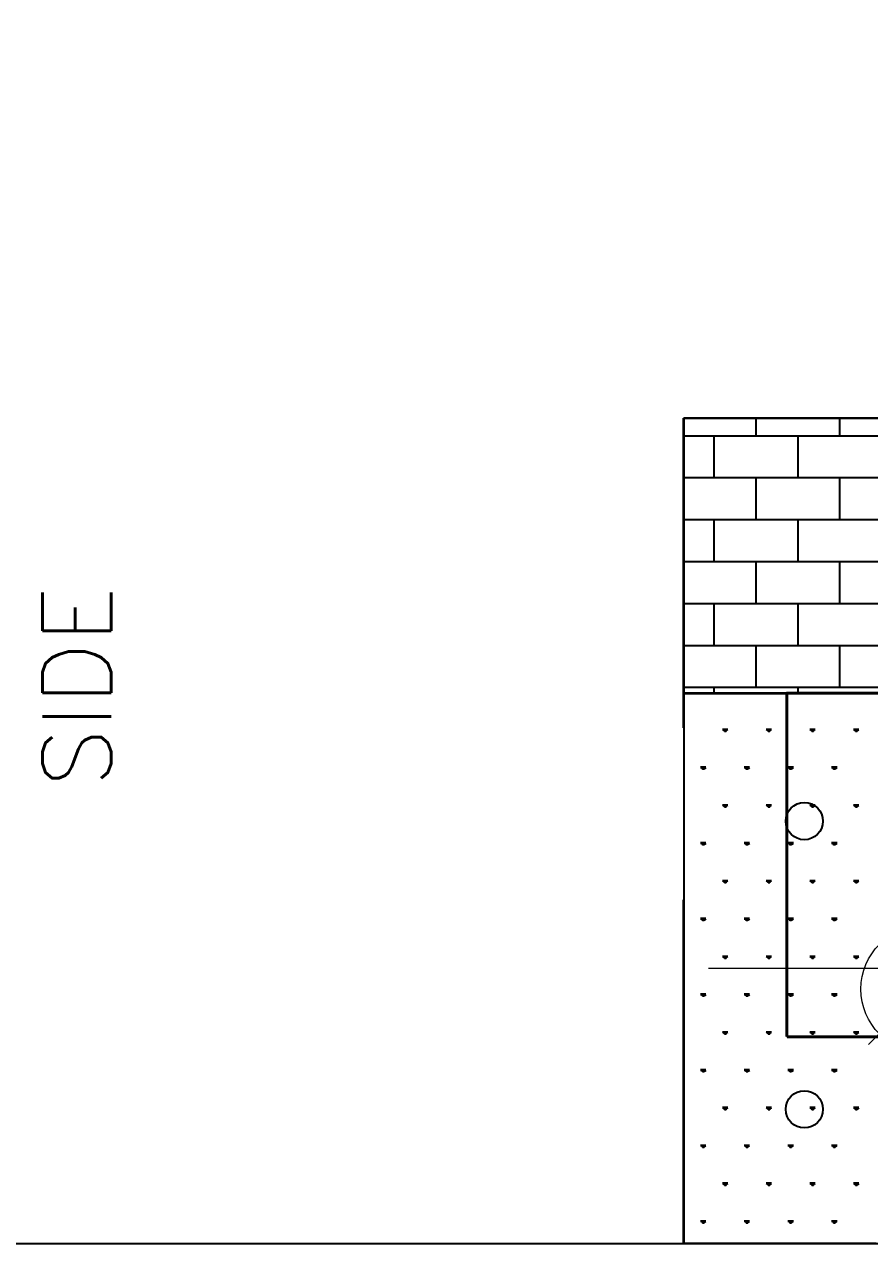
# Model space of a CAD drawing. Header units: metres. Extents: x 529982 to 530436, y 2674144 to 2674502.
# Drawn here: x 530206.015 to 530207.244, y 2674282.773 to 2674284.546 of the extents above; entities that cross this region are included whole.
import ezdxf

# ---------------------------------------------------------------- set-up
doc = ezdxf.new("R2010")
doc.units = ezdxf.units.M
doc.linetypes.add('CENTER', pattern=[2, 1.25, -0.25, 0.25, -0.25])
doc.linetypes.add('HIDDEN', pattern=[0.375, 0.25, -0.125])
doc.layers.add('IDT', color=7, linetype='Continuous')
doc.styles.add('RomanS', font='romans.shx')
doc.linetypes.add('FOUNDATION LAYOUT$0$FENCELINE1', pattern='A,6.35,-2.54,[133,ltypeshp.shx,S=2.54,R=0,X=-2.54,Y=0],-2.54,25.4', length=36.83)

# ---------------------------------------------------------------- blocks, each defined once
blk = doc.blocks.new('IDT')
at = {"layer": 'IDT', "color": 8}
for p, q in [((24.9053, 22.4854), (24.5553, 22.4854)), ((24.9053, 21.6854), (24.9053, 22.4854)), ((23.556, 22.1846), (24.756, 22.1846)), ((23.556, 22.1846), (24.756, 22.1846)), ((24.756, 22.1846), (24.756, 21.6846)), ((24.756, 22.1846), (24.756, 21.6846)), ((24.9053, 21.6854), (23.4053, 21.6854)), ((23.556, 21.6846), (24.756, 21.6846)), ((23.556, 21.6846), (24.756, 21.6846)), ((24.5553, 21.6854), (24.9053, 21.6854)), ((24.9053, 21.2854), (24.9053, 21.6854)), ((23.4053, 21.2854), (24.9053, 21.2854))]:
    blk.add_line(p, q, dxfattribs=at)
at = {"layer": 'IDT', "color": 8, "linetype": 'HIDDEN', "ltscale": 2}
for p, q in [((24.6261, 22.4856), (24.906, 22.4856)), ((24.6261, 22.4856), (24.906, 22.4856)), ((24.906, 22.4856), (24.906, 21.6856)), ((24.906, 22.4856), (24.906, 21.6856)), ((24.906, 21.6856), (23.406, 21.6856)), ((24.906, 21.6856), (23.406, 21.6856)), ((24.906, 21.6856), (24.906, 21.2856)), ((24.906, 21.6856), (24.906, 21.2856)), ((24.906, 21.2856), (23.406, 21.2856)), ((24.906, 21.2856), (23.406, 21.2856))]:
    blk.add_line(p, q, dxfattribs=at)
at = {"layer": 'IDT', "color": 8, "linetype": 'Continuous'}
for p, q in [((24.6828, 22.4529), (24.6907, 22.4529)), ((24.6848, 22.4529), (24.6835, 22.4551)), ((24.6858, 22.4529), (24.6858, 22.4561)), ((24.6868, 22.4529), (24.6868, 22.4569)), ((24.6878, 22.4529), (24.6878, 22.4561)), ((24.6888, 22.4529), (24.69, 22.4551)), ((24.7463, 22.4529), (24.7542, 22.4529)), ((24.7483, 22.4529), (24.747, 22.4551)), ((24.7493, 22.4529), (24.7493, 22.4561)), ((24.7503, 22.4529), (24.7503, 22.4569)), ((24.7513, 22.4529), (24.7513, 22.4561)), ((24.7523, 22.4529), (24.7535, 22.4551)), ((24.8098, 22.4529), (24.8177, 22.4529)), ((24.8118, 22.4529), (24.8105, 22.4551)), ((24.8128, 22.4529), (24.8128, 22.4561)), ((24.8138, 22.4529), (24.8138, 22.4569)), ((24.8148, 22.4529), (24.8148, 22.4561)), ((24.8158, 22.4529), (24.817, 22.4551)), ((24.8733, 22.4529), (24.8812, 22.4529)), ((24.8753, 22.4529), (24.874, 22.4551)), ((24.8763, 22.4529), (24.8763, 22.4561)), ((24.8773, 22.4529), (24.8773, 22.4569)), ((24.8783, 22.4529), (24.8783, 22.4561)), ((24.8793, 22.4529), (24.8805, 22.4551)), ((24.6511, 22.3979), (24.659, 22.3979)), ((24.653, 22.3979), (24.6518, 22.4001)), ((24.654, 22.3979), (24.654, 22.4011)), ((24.655, 22.3979), (24.655, 22.4019)), ((24.656, 22.3979), (24.656, 22.4011)), ((24.657, 22.3979), (24.6583, 22.4001)), ((24.7146, 22.3979), (24.7225, 22.3979)), ((24.7165, 22.3979), (24.7153, 22.4001)), ((24.7175, 22.3979), (24.7175, 22.4011)), ((24.7185, 22.3979), (24.7185, 22.4019)), ((24.7195, 22.3979), (24.7195, 22.4011)), ((24.7205, 22.3979), (24.7218, 22.4001)), ((24.7781, 22.3979), (24.786, 22.3979)), ((24.78, 22.3979), (24.7788, 22.4001)), ((24.781, 22.3979), (24.781, 22.4011)), ((24.782, 22.3979), (24.782, 22.4019)), ((24.783, 22.3979), (24.783, 22.4011)), ((24.784, 22.3979), (24.7853, 22.4001)), ((24.8416, 22.3979), (24.8495, 22.3979)), ((24.8435, 22.3979), (24.8423, 22.4001)), ((24.8445, 22.3979), (24.8445, 22.4011)), ((24.8455, 22.3979), (24.8455, 22.4019)), ((24.8465, 22.3979), (24.8465, 22.4011)), ((24.8475, 22.3979), (24.8488, 22.4001)), ((24.9051, 22.3979), (24.9053, 22.3979)), ((24.6828, 22.3429), (24.6907, 22.3429)), ((24.6848, 22.3429), (24.6835, 22.3451)), ((24.6858, 22.3429), (24.6858, 22.3461)), ((24.6868, 22.3429), (24.6868, 22.3469)), ((24.6878, 22.3429), (24.6878, 22.3461)), ((24.6888, 22.3429), (24.69, 22.3451)), ((24.7463, 22.3429), (24.7542, 22.3429)), ((24.7483, 22.3429), (24.747, 22.3451)), ((24.7493, 22.3429), (24.7493, 22.3461)), ((24.7503, 22.3429), (24.7503, 22.3469)), ((24.7513, 22.3429), (24.7513, 22.3461)), ((24.7523, 22.3429), (24.7535, 22.3451)), ((24.8098, 22.3429), (24.8177, 22.3429)), ((24.8118, 22.3429), (24.8105, 22.3451)), ((24.8128, 22.3429), (24.8128, 22.3461)), ((24.8138, 22.3429), (24.8138, 22.3469)), ((24.8148, 22.3429), (24.8148, 22.3461)), ((24.8158, 22.3429), (24.817, 22.3451)), ((24.8733, 22.3429), (24.8812, 22.3429)), ((24.8753, 22.3429), (24.874, 22.3451)), ((24.8763, 22.3429), (24.8763, 22.3461)), ((24.8773, 22.3429), (24.8773, 22.3469)), ((24.8783, 22.3429), (24.8783, 22.3461)), ((24.8793, 22.3429), (24.8805, 22.3451)), ((24.6511, 22.2879), (24.659, 22.2879)), ((24.653, 22.2879), (24.6518, 22.2901)), ((24.654, 22.2879), (24.654, 22.2911)), ((24.655, 22.2879), (24.655, 22.2919)), ((24.656, 22.2879), (24.656, 22.2911)), ((24.657, 22.2879), (24.6583, 22.2901)), ((24.7146, 22.2879), (24.7225, 22.2879)), ((24.7165, 22.2879), (24.7153, 22.2901)), ((24.7175, 22.2879), (24.7175, 22.2911)), ((24.7185, 22.2879), (24.7185, 22.2919)), ((24.7195, 22.2879), (24.7195, 22.2911)), ((24.7205, 22.2879), (24.7218, 22.2901)), ((24.7781, 22.2879), (24.786, 22.2879)), ((24.78, 22.2879), (24.7788, 22.2901)), ((24.781, 22.2879), (24.781, 22.2911)), ((24.782, 22.2879), (24.782, 22.2919)), ((24.783, 22.2879), (24.783, 22.2911)), ((24.784, 22.2879), (24.7853, 22.2901)), ((24.8416, 22.2879), (24.8495, 22.2879)), ((24.8435, 22.2879), (24.8423, 22.2901)), ((24.8445, 22.2879), (24.8445, 22.2911)), ((24.8455, 22.2879), (24.8455, 22.2919)), ((24.8465, 22.2879), (24.8465, 22.2911)), ((24.8475, 22.2879), (24.8488, 22.2901)), ((24.9051, 22.2879), (24.9053, 22.2879)), ((24.6828, 22.233), (24.6907, 22.233)), ((24.6848, 22.233), (24.6835, 22.2352)), ((24.6858, 22.233), (24.6858, 22.2361)), ((24.6868, 22.233), (24.6868, 22.2369)), ((24.6878, 22.233), (24.6878, 22.2361)), ((24.6888, 22.233), (24.69, 22.2352)), ((24.7463, 22.233), (24.7542, 22.233)), ((24.7483, 22.233), (24.747, 22.2352)), ((24.7493, 22.233), (24.7493, 22.2361)), ((24.7503, 22.233), (24.7503, 22.2369)), ((24.7513, 22.233), (24.7513, 22.2361)), ((24.7523, 22.233), (24.7535, 22.2352)), ((24.8098, 22.233), (24.8177, 22.233)), ((24.8118, 22.233), (24.8105, 22.2352)), ((24.8128, 22.233), (24.8128, 22.2361)), ((24.8138, 22.233), (24.8138, 22.2369)), ((24.8148, 22.233), (24.8148, 22.2361)), ((24.8158, 22.233), (24.817, 22.2352)), ((24.8733, 22.233), (24.8812, 22.233)), ((24.8753, 22.233), (24.874, 22.2352)), ((24.8763, 22.233), (24.8763, 22.2361)), ((24.8773, 22.233), (24.8773, 22.2369)), ((24.8783, 22.233), (24.8783, 22.2361)), ((24.8793, 22.233), (24.8805, 22.2352)), ((24.6511, 22.178), (24.659, 22.178)), ((24.653, 22.178), (24.6518, 22.1802)), ((24.654, 22.178), (24.654, 22.1811)), ((24.655, 22.178), (24.655, 22.1819)), ((24.656, 22.178), (24.656, 22.1811)), ((24.657, 22.178), (24.6583, 22.1802)), ((24.7146, 22.178), (24.7225, 22.178)), ((24.7165, 22.178), (24.7153, 22.1802)), ((24.7175, 22.178), (24.7175, 22.1811)), ((24.7185, 22.178), (24.7185, 22.1819)), ((24.7195, 22.178), (24.7195, 22.1811)), ((24.7205, 22.178), (24.7218, 22.1802)), ((24.7781, 22.178), (24.786, 22.178)), ((24.78, 22.178), (24.7788, 22.1802)), ((24.781, 22.178), (24.781, 22.1811)), ((24.782, 22.178), (24.782, 22.1819)), ((24.783, 22.178), (24.783, 22.1811)), ((24.784, 22.178), (24.7853, 22.1802)), ((24.8416, 22.178), (24.8495, 22.178)), ((24.8435, 22.178), (24.8423, 22.1802)), ((24.8445, 22.178), (24.8445, 22.1811)), ((24.8455, 22.178), (24.8455, 22.1819)), ((24.8465, 22.178), (24.8465, 22.1811)), ((24.8475, 22.178), (24.8488, 22.1802)), ((24.9051, 22.178), (24.9053, 22.178)), ((24.6848, 22.123), (24.6835, 22.1252)), ((24.6858, 22.123), (24.6858, 22.1261)), ((24.6868, 22.123), (24.6868, 22.1269)), ((24.6878, 22.123), (24.6878, 22.1261)), ((24.6888, 22.123), (24.69, 22.1252)), ((24.7483, 22.123), (24.747, 22.1252)), ((24.7493, 22.123), (24.7493, 22.1261)), ((24.7503, 22.123), (24.7503, 22.1269)), ((24.7513, 22.123), (24.7513, 22.1261)), ((24.7523, 22.123), (24.7535, 22.1252)), ((24.8118, 22.123), (24.8105, 22.1252)), ((24.8128, 22.123), (24.8128, 22.1261)), ((24.8138, 22.123), (24.8138, 22.1269)), ((24.8148, 22.123), (24.8148, 22.1261)), ((24.8158, 22.123), (24.817, 22.1252)), ((24.8753, 22.123), (24.874, 22.1252)), ((24.8763, 22.123), (24.8763, 22.1261)), ((24.8773, 22.123), (24.8773, 22.1269)), ((24.8783, 22.123), (24.8783, 22.1261)), ((24.8793, 22.123), (24.8805, 22.1252)), ((24.6828, 22.123), (24.6907, 22.123)), ((24.7463, 22.123), (24.7542, 22.123)), ((24.8098, 22.123), (24.8177, 22.123)), ((24.8733, 22.123), (24.8812, 22.123)), ((24.654, 22.068), (24.654, 22.0712)), ((24.655, 22.068), (24.655, 22.0719)), ((24.656, 22.068), (24.656, 22.0712)), ((24.7175, 22.068), (24.7175, 22.0712)), ((24.7185, 22.068), (24.7185, 22.0719)), ((24.7195, 22.068), (24.7195, 22.0712)), ((24.781, 22.068), (24.781, 22.0712)), ((24.782, 22.068), (24.782, 22.0719)), ((24.783, 22.068), (24.783, 22.0712)), ((24.8445, 22.068), (24.8445, 22.0712)), ((24.8455, 22.068), (24.8455, 22.0719)), ((24.8465, 22.068), (24.8465, 22.0712)), ((24.6511, 22.068), (24.659, 22.068)), ((24.653, 22.068), (24.6518, 22.0702)), ((24.657, 22.068), (24.6583, 22.0702)), ((24.7146, 22.068), (24.7225, 22.068)), ((24.7165, 22.068), (24.7153, 22.0702)), ((24.7205, 22.068), (24.7218, 22.0702)), ((24.7781, 22.068), (24.786, 22.068)), ((24.78, 22.068), (24.7788, 22.0702)), ((24.784, 22.068), (24.7853, 22.0702)), ((24.8416, 22.068), (24.8495, 22.068)), ((24.8435, 22.068), (24.8423, 22.0702)), ((24.8475, 22.068), (24.8488, 22.0702)), ((24.9051, 22.068), (24.9053, 22.068)), ((24.6828, 22.013), (24.6907, 22.013)), ((24.6848, 22.013), (24.6835, 22.0152)), ((24.6858, 22.013), (24.6858, 22.0162)), ((24.6868, 22.013), (24.6868, 22.017)), ((24.6878, 22.013), (24.6878, 22.0162)), ((24.6888, 22.013), (24.69, 22.0152)), ((24.7463, 22.013), (24.7542, 22.013)), ((24.7483, 22.013), (24.747, 22.0152)), ((24.7493, 22.013), (24.7493, 22.0162)), ((24.7503, 22.013), (24.7503, 22.017)), ((24.7513, 22.013), (24.7513, 22.0162)), ((24.7523, 22.013), (24.7535, 22.0152)), ((24.8098, 22.013), (24.8177, 22.013)), ((24.8118, 22.013), (24.8105, 22.0152)), ((24.8128, 22.013), (24.8128, 22.0162)), ((24.8138, 22.013), (24.8138, 22.017)), ((24.8148, 22.013), (24.8148, 22.0162)), ((24.8158, 22.013), (24.817, 22.0152)), ((24.8733, 22.013), (24.8812, 22.013)), ((24.8753, 22.013), (24.874, 22.0152)), ((24.8763, 22.013), (24.8763, 22.0162)), ((24.8773, 22.013), (24.8773, 22.017)), ((24.8783, 22.013), (24.8783, 22.0162)), ((24.8793, 22.013), (24.8805, 22.0152)), ((24.6511, 21.958), (24.659, 21.958)), ((24.653, 21.958), (24.6518, 21.9602)), ((24.654, 21.958), (24.654, 21.9612)), ((24.655, 21.958), (24.655, 21.962)), ((24.656, 21.958), (24.656, 21.9612)), ((24.657, 21.958), (24.6583, 21.9602)), ((24.7146, 21.958), (24.7225, 21.958)), ((24.7165, 21.958), (24.7153, 21.9602)), ((24.7175, 21.958), (24.7175, 21.9612)), ((24.7185, 21.958), (24.7185, 21.962)), ((24.7195, 21.958), (24.7195, 21.9612)), ((24.7205, 21.958), (24.7218, 21.9602)), ((24.7781, 21.958), (24.786, 21.958)), ((24.78, 21.958), (24.7788, 21.9602)), ((24.781, 21.958), (24.781, 21.9612)), ((24.782, 21.958), (24.782, 21.962)), ((24.783, 21.958), (24.783, 21.9612)), ((24.784, 21.958), (24.7853, 21.9602)), ((24.8416, 21.958), (24.8495, 21.958)), ((24.8435, 21.958), (24.8423, 21.9602)), ((24.8445, 21.958), (24.8445, 21.9612)), ((24.8455, 21.958), (24.8455, 21.962)), ((24.8465, 21.958), (24.8465, 21.9612)), ((24.8475, 21.958), (24.8488, 21.9602)), ((24.9051, 21.958), (24.9053, 21.958)), ((24.6828, 21.903), (24.6907, 21.903)), ((24.6848, 21.903), (24.6835, 21.9052)), ((24.6858, 21.903), (24.6858, 21.9062)), ((24.6868, 21.903), (24.6868, 21.907)), ((24.6878, 21.903), (24.6878, 21.9062)), ((24.6888, 21.903), (24.69, 21.9052)), ((24.7463, 21.903), (24.7542, 21.903)), ((24.7483, 21.903), (24.747, 21.9052)), ((24.7493, 21.903), (24.7493, 21.9062)), ((24.7503, 21.903), (24.7503, 21.907)), ((24.7513, 21.903), (24.7513, 21.9062)), ((24.7523, 21.903), (24.7535, 21.9052)), ((24.8098, 21.903), (24.8177, 21.903)), ((24.8118, 21.903), (24.8105, 21.9052)), ((24.8128, 21.903), (24.8128, 21.9062)), ((24.8138, 21.903), (24.8138, 21.907)), ((24.8148, 21.903), (24.8148, 21.9062)), ((24.8158, 21.903), (24.817, 21.9052)), ((24.8733, 21.903), (24.8812, 21.903)), ((24.8753, 21.903), (24.874, 21.9052)), ((24.8763, 21.903), (24.8763, 21.9062)), ((24.8773, 21.903), (24.8773, 21.907)), ((24.8783, 21.903), (24.8783, 21.9062)), ((24.8793, 21.903), (24.8805, 21.9052)), ((24.6511, 21.848), (24.659, 21.848)), ((24.653, 21.848), (24.6518, 21.8502)), ((24.654, 21.848), (24.654, 21.8512)), ((24.655, 21.848), (24.655, 21.852)), ((24.656, 21.848), (24.656, 21.8512)), ((24.657, 21.848), (24.6583, 21.8502)), ((24.7146, 21.848), (24.7225, 21.848)), ((24.7165, 21.848), (24.7153, 21.8502)), ((24.7175, 21.848), (24.7175, 21.8512)), ((24.7185, 21.848), (24.7185, 21.852)), ((24.7195, 21.848), (24.7195, 21.8512)), ((24.7205, 21.848), (24.7218, 21.8502)), ((24.7781, 21.848), (24.786, 21.848)), ((24.78, 21.848), (24.7788, 21.8502)), ((24.781, 21.848), (24.781, 21.8512)), ((24.782, 21.848), (24.782, 21.852)), ((24.783, 21.848), (24.783, 21.8512)), ((24.784, 21.848), (24.7853, 21.8502)), ((24.8416, 21.848), (24.8495, 21.848)), ((24.8435, 21.848), (24.8423, 21.8502)), ((24.8445, 21.848), (24.8445, 21.8512)), ((24.8455, 21.848), (24.8455, 21.852)), ((24.8465, 21.848), (24.8465, 21.8512)), ((24.8475, 21.848), (24.8488, 21.8502)), ((24.9051, 21.848), (24.9053, 21.848)), ((24.6828, 21.793), (24.6907, 21.793)), ((24.6848, 21.793), (24.6835, 21.7952)), ((24.6858, 21.793), (24.6858, 21.7962)), ((24.6868, 21.793), (24.6868, 21.797)), ((24.6878, 21.793), (24.6878, 21.7962)), ((24.6888, 21.793), (24.69, 21.7952)), ((24.7463, 21.793), (24.7542, 21.793)), ((24.7483, 21.793), (24.747, 21.7952)), ((24.7493, 21.793), (24.7493, 21.7962)), ((24.7503, 21.793), (24.7503, 21.797)), ((24.7513, 21.793), (24.7513, 21.7962)), ((24.7523, 21.793), (24.7535, 21.7952)), ((24.8098, 21.793), (24.8177, 21.793)), ((24.8118, 21.793), (24.8105, 21.7952)), ((24.8128, 21.793), (24.8128, 21.7962)), ((24.8138, 21.793), (24.8138, 21.797)), ((24.8148, 21.793), (24.8148, 21.7962)), ((24.8158, 21.793), (24.817, 21.7952)), ((24.8733, 21.793), (24.8812, 21.793)), ((24.8753, 21.793), (24.874, 21.7952)), ((24.8763, 21.793), (24.8763, 21.7962)), ((24.8773, 21.793), (24.8773, 21.797)), ((24.8783, 21.793), (24.8783, 21.7962)), ((24.8793, 21.793), (24.8805, 21.7952)), ((24.6511, 21.738), (24.659, 21.738)), ((24.653, 21.738), (24.6518, 21.7402)), ((24.654, 21.738), (24.654, 21.7412)), ((24.655, 21.738), (24.655, 21.742)), ((24.656, 21.738), (24.656, 21.7412)), ((24.657, 21.738), (24.6583, 21.7402)), ((24.7146, 21.738), (24.7225, 21.738)), ((24.7165, 21.738), (24.7153, 21.7402)), ((24.7175, 21.738), (24.7175, 21.7412)), ((24.7185, 21.738), (24.7185, 21.742)), ((24.7195, 21.738), (24.7195, 21.7412)), ((24.7205, 21.738), (24.7218, 21.7402)), ((24.7781, 21.738), (24.786, 21.738)), ((24.78, 21.738), (24.7788, 21.7402)), ((24.781, 21.738), (24.781, 21.7412)), ((24.782, 21.738), (24.782, 21.742)), ((24.783, 21.738), (24.783, 21.7412)), ((24.784, 21.738), (24.7853, 21.7402)), ((24.8416, 21.738), (24.8495, 21.738)), ((24.8435, 21.738), (24.8423, 21.7402)), ((24.8445, 21.738), (24.8445, 21.7412)), ((24.8455, 21.738), (24.8455, 21.742)), ((24.8465, 21.738), (24.8465, 21.7412)), ((24.8475, 21.738), (24.8488, 21.7402)), ((24.9051, 21.738), (24.9053, 21.738)), ((24.6858, 21.6854), (24.6858, 21.6862)), ((24.6868, 21.6854), (24.6868, 21.687)), ((24.6878, 21.6854), (24.6878, 21.6862)), ((24.74, 21.6772), (24.74, 21.6854)), ((24.7493, 21.6854), (24.7493, 21.6862)), ((24.7503, 21.6854), (24.7503, 21.687)), ((24.7513, 21.6854), (24.7513, 21.6862)), ((24.8128, 21.6854), (24.8128, 21.6862)), ((24.8138, 21.6854), (24.8138, 21.687)), ((24.8148, 21.6854), (24.8148, 21.6862)), ((24.8619, 21.6772), (24.8619, 21.6854)), ((24.8763, 21.6854), (24.8763, 21.6862)), ((24.8773, 21.6854), (24.8773, 21.687)), ((24.8783, 21.6854), (24.8783, 21.6862)), ((23.4053, 21.6772), (24.9053, 21.6772)), ((24.679, 21.6163), (24.679, 21.6772)), ((24.8009, 21.6163), (24.8009, 21.6772)), ((23.4053, 21.6163), (24.9053, 21.6163)), ((24.74, 21.5553), (24.74, 21.6163)), ((24.8619, 21.5553), (24.8619, 21.6163)), ((23.4053, 21.5553), (24.9053, 21.5553)), ((24.679, 21.4943), (24.679, 21.5553)), ((24.8009, 21.4943), (24.8009, 21.5553)), ((23.4053, 21.4943), (24.9053, 21.4943)), ((24.74, 21.4334), (24.74, 21.4943)), ((24.8619, 21.4334), (24.8619, 21.4943)), ((23.4053, 21.4334), (24.9053, 21.4334)), ((24.679, 21.3724), (24.679, 21.4334)), ((24.8009, 21.3724), (24.8009, 21.4334)), ((23.4053, 21.3724), (24.9053, 21.3724)), ((24.74, 21.3115), (24.74, 21.3724)), ((24.8619, 21.3115), (24.8619, 21.3724)), ((23.4053, 21.3115), (24.9053, 21.3115)), ((24.679, 21.2854), (24.679, 21.3115)), ((24.8009, 21.2854), (24.8009, 21.3115))]:
    blk.add_line(p, q, dxfattribs=at)
at = {"layer": 'IDT', "color": 0, "lineweight": 0}
blk.add_line((24.6368, 22.1963), (24.4772, 22.0367), dxfattribs=at)
blk.add_line((24.6368, 22.1963), (24.4772, 22.0367), dxfattribs=at)
at = {"layer": 'IDT', "color": 8, "ltscale": 0.1}
for p, q in [((24.7553, 22.1854), (23.5553, 22.1854)), ((24.7553, 21.6854), (24.7553, 22.1854)), ((23.5553, 21.6854), (24.7553, 21.6854))]:
    blk.add_line(p, q, dxfattribs=at)
at = {"layer": 'IDT', "color": 8, "linetype": 'CENTER', "lineweight": 0, "ltscale": 100}
blk.add_line((23.4907, 22.0856), (24.8695, 22.0856), dxfattribs=at)
blk.add_line((23.4907, 22.0856), (24.8695, 22.0856), dxfattribs=at)
at = {"layer": 'IDT', "color": 7, "linetype": 'FOUNDATION LAYOUT$0$FENCELINE1', "ltscale": 0.01}
blk.add_lwpolyline([(33.902, 18.4101), (33.9018, 22.4854), (21.4107, 22.4854)], dxfattribs=at)
at = {"layer": 'IDT', "color": 8}
for centre in [(24.7303, 22.2904), (24.7303, 21.8714)]:
    blk.add_circle(centre, 0.0271, dxfattribs=at)
at = {"layer": 'IDT', "color": 0, "lineweight": 0}
blk.add_circle((24.5561, 22.1156), 0.092, dxfattribs=at)
blk.add_circle((24.5561, 22.1156), 0.092, dxfattribs=at)
at = {"layer": 'IDT', "color": 8, "style": 'RomanS'}
blk.add_text('SIDE', height=0.1, rotation=270, dxfattribs=at).set_placement((25.7381, 21.822))

msp = doc.modelspace()

# ---------------------------------------------------------------- block references
at = {"layer": 'IDT', "color": 8, "rotation": 180}
msp.add_blockref('IDT', (530231.8793, 2674305.2589), dxfattribs=at)

doc.saveas('drawing.dxf')
